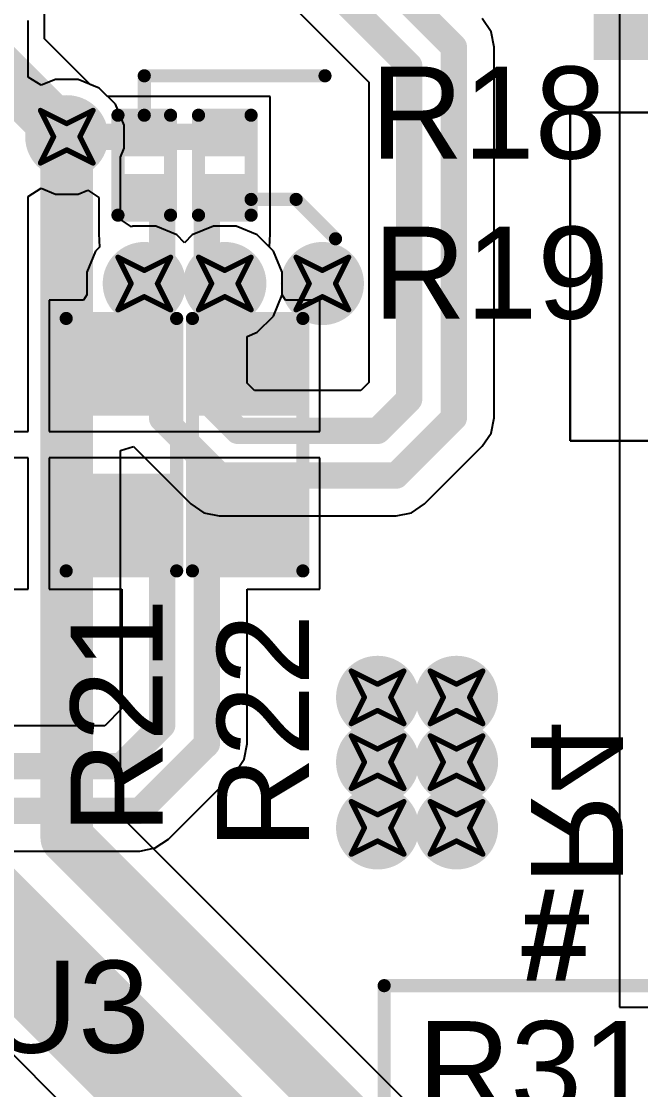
# Model space of a CAD drawing. Header units: inches. Extents: x -0.8 to 12, y -0.1 to 3.7.
# Drawn here: x 0.5145 to 0.75, y 0.7085 to 1.1147 of the extents above; entities that cross this region are included whole.
import ezdxf

# ---------------------------------------------------------------- set-up
doc = ezdxf.new("R2010")
doc.units = ezdxf.units.IN
doc.header["$MEASUREMENT"] = 0
for name, color, linetype in [('Bottom Layer', 5, 'Continuous'), ('Bottom Overlay', 54, 'Continuous'), ('Bottom Solder', 6, 'Continuous'), ('Drill Drawing', 1, 'Continuous'), ('Top Layer', 1, 'Continuous'), ('Top Overlay', 2, 'Continuous'), ('Top Paste', 8, 'Continuous'), ('Top Solder', 216, 'Continuous'), ('Via Holes', 16, 'Continuous')]:
    doc.layers.add(name, color=color, linetype=linetype)
doc.styles.add('Arial', font='', dxfattribs={"height": 0.2})
doc.styles.add('Arial_Bold', font='', dxfattribs={"height": 0.2})
doc.styles.get('Arial').set_extended_font_data('Arial')
doc.styles.get('Arial_Bold').set_extended_font_data('Arial', bold=True)

# ---------------------------------------------------------------- blocks, each defined once
blk = doc.blocks.new('SOT_23_1')
at = {"layer": 'Top Layer'}
for points in [[(-0.01614, 0.05748), (0.01614, 0.05748), (0.01614, 0.02126), (-0.01614, 0.02126)], [(-0.05354, -0.02126), (-0.02126, -0.02126), (-0.02126, -0.05748), (-0.05354, -0.05748)], [(0.02126, -0.02126), (0.05354, -0.02126), (0.05354, -0.05748), (0.02126, -0.05748)]]:
    blk.add_hatch(color=1, dxfattribs=at).paths.add_polyline_path(points)
at = {"layer": 'Top Paste'}
for points in [[(-0.01614, 0.05748), (0.01614, 0.05748), (0.01614, 0.02126), (-0.01614, 0.02126)], [(-0.05354, -0.02126), (-0.02126, -0.02126), (-0.02126, -0.05748), (-0.05354, -0.05748)], [(0.02126, -0.02126), (0.05354, -0.02126), (0.05354, -0.05748), (0.02126, -0.05748)]]:
    blk.add_hatch(color=8, dxfattribs=at).paths.add_polyline_path(points)
at = {"layer": 'Top Solder'}
for points in [[(-0.02014, 0.06148), (0.02014, 0.06148), (0.02014, 0.01726), (-0.02014, 0.01726)], [(-0.05754, -0.01726), (-0.01726, -0.01726), (-0.01726, -0.06148), (-0.05754, -0.06148)], [(0.01726, -0.01726), (0.05754, -0.01726), (0.05754, -0.06148), (0.01726, -0.06148)]]:
    blk.add_hatch(color=216, dxfattribs=at).paths.add_polyline_path(points)
at = {"layer": 'Top Overlay', "const_width": 0.005}
for points in [[(-0.022, 0.032), (-0.061, 0.032)], [(-0.061, 0.032), (-0.061, -0.023)], [(0.061, 0.032), (0.022, 0.032)], [(0.061, 0.032), (0.061, -0.023)], [(0.013, -0.031), (-0.013, -0.031)], [(-0.066, -0.041), (-0.066, -0.051)], [(-0.061, -0.046), (-0.066, -0.041)], [(-0.061, -0.046), (-0.066, -0.051)]]:
    blk.add_lwpolyline(points, dxfattribs=at)
at = {"layer": 'Top Overlay', "const_width": 0.0025}
for points in [[(-0.06225, 0.032, 1), (-0.05975, 0.032, 1)], [(-0.06225, 0.032, 1), (-0.05975, 0.032, 1)], [(-0.02325, 0.032, 1), (-0.02075, 0.032, 1)], [(0.02075, 0.032, 1), (0.02325, 0.032, 1)], [(0.05975, 0.032, 1), (0.06225, 0.032, 1)], [(0.05975, 0.032, 1), (0.06225, 0.032, 1)], [(-0.06225, -0.023, 1), (-0.05975, -0.023, 1)], [(0.05975, -0.023, 1), (0.06225, -0.023, 1)], [(-0.01425, -0.031, 1), (-0.01175, -0.031, 1)], [(0.01175, -0.031, 1), (0.01425, -0.031, 1)], [(-0.06725, -0.041, 1), (-0.06475, -0.041, 1)], [(-0.06725, -0.041, 1), (-0.06475, -0.041, 1)], [(-0.06225, -0.046, 1), (-0.05975, -0.046, 1)], [(-0.06225, -0.046, 1), (-0.05975, -0.046, 1)], [(-0.06725, -0.051, 1), (-0.06475, -0.051, 1)], [(-0.06725, -0.051, 1), (-0.06475, -0.051, 1)]]:
    blk.add_lwpolyline(points, format="xyb", close=True, dxfattribs=at)
blk = doc.blocks.new('RES_0603_33')
at = {"layer": 'Top Layer'}
for points in [[(-0.015, 0.0175), (-0.015, -0.0175), (-0.045, -0.0175), (-0.045, 0.0175)], [(0.045, 0.0175), (0.045, -0.0175), (0.015, -0.0175), (0.015, 0.0175)]]:
    blk.add_hatch(color=1, dxfattribs=at).paths.add_polyline_path(points)
at = {"layer": 'Top Paste'}
for points in [[(-0.015, 0.0175), (-0.015, -0.0175), (-0.045, -0.0175), (-0.045, 0.0175)], [(0.045, 0.0175), (0.045, -0.0175), (0.015, -0.0175), (0.015, 0.0175)]]:
    blk.add_hatch(color=8, dxfattribs=at).paths.add_polyline_path(points)
at = {"layer": 'Top Solder'}
for points in [[(-0.011, 0.0215), (-0.011, -0.0215), (-0.049, -0.0215), (-0.049, 0.0215)], [(0.049, 0.0215), (0.049, -0.0215), (0.011, -0.0215), (0.011, 0.0215)]]:
    blk.add_hatch(color=216, dxfattribs=at).paths.add_polyline_path(points)
at = {"layer": 'Top Overlay', "const_width": 0.005}
for points in [[(0.048, 0.021), (-0.048, 0.021)], [(-0.048, -0.021), (-0.048, 0.021)], [(0.048, -0.021), (0.048, 0.021)], [(0.048, -0.021), (-0.048, -0.021)]]:
    blk.add_lwpolyline(points, dxfattribs=at)
at = {"layer": 'Top Overlay', "const_width": 0.0025}
for points in [[(-0.04925, 0.021, 1), (-0.04675, 0.021, 1)], [(-0.04925, 0.021, 1), (-0.04675, 0.021, 1)], [(0.04675, 0.021, 1), (0.04925, 0.021, 1)], [(0.04675, 0.021, 1), (0.04925, 0.021, 1)], [(-0.04925, -0.021, 1), (-0.04675, -0.021, 1)], [(-0.04925, -0.021, 1), (-0.04675, -0.021, 1)], [(0.04675, -0.021, 1), (0.04925, -0.021, 1)], [(0.04675, -0.021, 1), (0.04925, -0.021, 1)]]:
    blk.add_lwpolyline(points, format="xyb", close=True, dxfattribs=at)
blk = doc.blocks.new('RES_0603_34')
at = {"layer": 'Top Layer'}
for points in [[(-0.015, 0.0175), (-0.015, -0.0175), (-0.045, -0.0175), (-0.045, 0.0175)], [(0.045, 0.0175), (0.045, -0.0175), (0.015, -0.0175), (0.015, 0.0175)]]:
    blk.add_hatch(color=1, dxfattribs=at).paths.add_polyline_path(points)
at = {"layer": 'Top Paste'}
for points in [[(-0.015, 0.0175), (-0.015, -0.0175), (-0.045, -0.0175), (-0.045, 0.0175)], [(0.045, 0.0175), (0.045, -0.0175), (0.015, -0.0175), (0.015, 0.0175)]]:
    blk.add_hatch(color=8, dxfattribs=at).paths.add_polyline_path(points)
at = {"layer": 'Top Solder'}
for points in [[(-0.011, 0.0215), (-0.011, -0.0215), (-0.049, -0.0215), (-0.049, 0.0215)], [(0.049, 0.0215), (0.049, -0.0215), (0.011, -0.0215), (0.011, 0.0215)]]:
    blk.add_hatch(color=216, dxfattribs=at).paths.add_polyline_path(points)
at = {"layer": 'Top Overlay', "const_width": 0.005}
for points in [[(0.048, 0.021), (-0.048, 0.021)], [(-0.048, -0.021), (-0.048, 0.021)], [(0.048, -0.021), (0.048, 0.021)], [(0.048, -0.021), (-0.048, -0.021)]]:
    blk.add_lwpolyline(points, dxfattribs=at)
at = {"layer": 'Top Overlay', "const_width": 0.0025}
for points in [[(-0.04925, 0.021, 1), (-0.04675, 0.021, 1)], [(-0.04925, 0.021, 1), (-0.04675, 0.021, 1)], [(0.04675, 0.021, 1), (0.04925, 0.021, 1)], [(0.04675, 0.021, 1), (0.04925, 0.021, 1)], [(-0.04925, -0.021, 1), (-0.04675, -0.021, 1)], [(-0.04925, -0.021, 1), (-0.04675, -0.021, 1)], [(0.04675, -0.021, 1), (0.04925, -0.021, 1)], [(0.04675, -0.021, 1), (0.04925, -0.021, 1)]]:
    blk.add_lwpolyline(points, format="xyb", close=True, dxfattribs=at)
blk = doc.blocks.new('RES_0201_35')
at = {"layer": 'Top Layer'}
for points in [[(-0.01614, 0.00728), (-0.00551, 0.00728), (-0.00551, -0.00728), (-0.01614, -0.00728)], [(0.00551, 0.00728), (0.01614, 0.00728), (0.01614, -0.00728), (0.00551, -0.00728)]]:
    blk.add_hatch(color=1, dxfattribs=at).paths.add_polyline_path(points)
at = {"layer": 'Top Paste'}
for points in [[(-0.01614, 0.00728), (-0.00551, 0.00728), (-0.00551, -0.00728), (-0.01614, -0.00728)], [(0.00551, 0.00728), (0.01614, 0.00728), (0.01614, -0.00728), (0.00551, -0.00728)]]:
    blk.add_hatch(color=8, dxfattribs=at).paths.add_polyline_path(points)
at = {"layer": 'Top Solder'}
for points in [[(-0.01831, 0.00945), (-0.00335, 0.00945), (-0.00335, -0.00945), (-0.01831, -0.00945)], [(0.00335, 0.00945), (0.01831, 0.00945), (0.01831, -0.00945), (0.00335, -0.00945)]]:
    blk.add_hatch(color=216, dxfattribs=at).paths.add_polyline_path(points)
at = {"layer": 'Top Overlay', "const_width": 0.005}
for points in [[(-0.019, 0.01), (-0.019, -0.01)], [(-0.019, 0.01), (0.019, 0.01)], [(0.019, 0.01), (0.019, -0.01)], [(-0.019, -0.01), (0.019, -0.01)]]:
    blk.add_lwpolyline(points, dxfattribs=at)
at = {"layer": 'Top Overlay', "const_width": 0.0025}
for points in [[(-0.02025, 0.01, 1), (-0.01775, 0.01, 1)], [(-0.02025, 0.01, 1), (-0.01775, 0.01, 1)], [(0.01775, 0.01, 1), (0.02025, 0.01, 1)], [(0.01775, 0.01, 1), (0.02025, 0.01, 1)], [(-0.02025, -0.01, 1), (-0.01775, -0.01, 1)], [(-0.02025, -0.01, 1), (-0.01775, -0.01, 1)], [(0.01775, -0.01, 1), (0.02025, -0.01, 1)], [(0.01775, -0.01, 1), (0.02025, -0.01, 1)]]:
    blk.add_lwpolyline(points, format="xyb", close=True, dxfattribs=at)
blk = doc.blocks.new('RES_0201_36')
at = {"layer": 'Top Layer'}
for points in [[(-0.01614, 0.00728), (-0.00551, 0.00728), (-0.00551, -0.00728), (-0.01614, -0.00728)], [(0.00551, 0.00728), (0.01614, 0.00728), (0.01614, -0.00728), (0.00551, -0.00728)]]:
    blk.add_hatch(color=1, dxfattribs=at).paths.add_polyline_path(points)
at = {"layer": 'Top Paste'}
for points in [[(-0.01614, 0.00728), (-0.00551, 0.00728), (-0.00551, -0.00728), (-0.01614, -0.00728)], [(0.00551, 0.00728), (0.01614, 0.00728), (0.01614, -0.00728), (0.00551, -0.00728)]]:
    blk.add_hatch(color=8, dxfattribs=at).paths.add_polyline_path(points)
at = {"layer": 'Top Solder'}
for points in [[(-0.01831, 0.00945), (-0.00335, 0.00945), (-0.00335, -0.00945), (-0.01831, -0.00945)], [(0.00335, 0.00945), (0.01831, 0.00945), (0.01831, -0.00945), (0.00335, -0.00945)]]:
    blk.add_hatch(color=216, dxfattribs=at).paths.add_polyline_path(points)
at = {"layer": 'Top Overlay', "const_width": 0.005}
for points in [[(-0.019, 0.01), (-0.019, -0.01)], [(-0.019, 0.01), (0.019, 0.01)], [(0.019, 0.01), (0.019, -0.01)], [(-0.019, -0.01), (0.019, -0.01)]]:
    blk.add_lwpolyline(points, dxfattribs=at)
at = {"layer": 'Top Overlay', "const_width": 0.0025}
for points in [[(-0.02025, 0.01, 1), (-0.01775, 0.01, 1)], [(-0.02025, 0.01, 1), (-0.01775, 0.01, 1)], [(0.01775, 0.01, 1), (0.02025, 0.01, 1)], [(0.01775, 0.01, 1), (0.02025, 0.01, 1)], [(-0.02025, -0.01, 1), (-0.01775, -0.01, 1)], [(-0.02025, -0.01, 1), (-0.01775, -0.01, 1)], [(0.01775, -0.01, 1), (0.02025, -0.01, 1)], [(0.01775, -0.01, 1), (0.02025, -0.01, 1)]]:
    blk.add_lwpolyline(points, format="xyb", close=True, dxfattribs=at)

msp = doc.modelspace()

# ---------------------------------------------------------------- hatches: boundary and pattern name
at = {"layer": 'Bottom Layer'}
h = msp.add_hatch(color=5, dxfattribs=at)
edge = h.paths.add_edge_path()
edge.add_arc((0.53181, 1.07083), 0.01181, 0, 360)
h = msp.add_hatch(color=5, dxfattribs=at)
edge = h.paths.add_edge_path()
edge.add_arc((0.56128, 1.015), 0.01181, 0, 360)
h = msp.add_hatch(color=5, dxfattribs=at)
edge = h.paths.add_edge_path()
edge.add_arc((0.5919, 1.015), 0.01181, 0, 360)
h = msp.add_hatch(color=5, dxfattribs=at)
edge = h.paths.add_edge_path()
edge.add_arc((0.629, 1.015), 0.01181, 0, 360)
h = msp.add_hatch(color=5, dxfattribs=at)
edge = h.paths.add_edge_path()
edge.add_arc((0.65, 0.85764), 0.01181, 0, 360)
h = msp.add_hatch(color=5, dxfattribs=at)
edge = h.paths.add_edge_path()
edge.add_arc((0.68, 0.85764), 0.01181, 0, 360)
h = msp.add_hatch(color=5, dxfattribs=at)
edge = h.paths.add_edge_path()
edge.add_arc((0.65, 0.833), 0.01181, 0, 360)
h = msp.add_hatch(color=5, dxfattribs=at)
edge = h.paths.add_edge_path()
edge.add_arc((0.68, 0.833), 0.01181, 0, 360)
h = msp.add_hatch(color=5, dxfattribs=at)
edge = h.paths.add_edge_path()
edge.add_arc((0.65, 0.808), 0.01181, 0, 360)
h = msp.add_hatch(color=5, dxfattribs=at)
edge = h.paths.add_edge_path()
edge.add_arc((0.68, 0.808), 0.01181, 0, 360)
at = {"layer": 'Bottom Solder'}
h = msp.add_hatch(color=6, dxfattribs=at)
edge = h.paths.add_edge_path()
edge.add_arc((0.53181, 1.07083), 0.01581, 0, 360)
h = msp.add_hatch(color=6, dxfattribs=at)
edge = h.paths.add_edge_path()
edge.add_arc((0.56128, 1.015), 0.01581, 0, 360)
h = msp.add_hatch(color=6, dxfattribs=at)
edge = h.paths.add_edge_path()
edge.add_arc((0.5919, 1.015), 0.01581, 0, 360)
h = msp.add_hatch(color=6, dxfattribs=at)
edge = h.paths.add_edge_path()
edge.add_arc((0.629, 1.015), 0.01581, 0, 360)
h = msp.add_hatch(color=6, dxfattribs=at)
edge = h.paths.add_edge_path()
edge.add_arc((0.65, 0.85764), 0.01581, 0, 360)
h = msp.add_hatch(color=6, dxfattribs=at)
edge = h.paths.add_edge_path()
edge.add_arc((0.68, 0.85764), 0.01581, 0, 360)
h = msp.add_hatch(color=6, dxfattribs=at)
edge = h.paths.add_edge_path()
edge.add_arc((0.65, 0.833), 0.01581, 0, 360)
h = msp.add_hatch(color=6, dxfattribs=at)
edge = h.paths.add_edge_path()
edge.add_arc((0.68, 0.833), 0.01581, 0, 360)
h = msp.add_hatch(color=6, dxfattribs=at)
edge = h.paths.add_edge_path()
edge.add_arc((0.65, 0.808), 0.01581, 0, 360)
h = msp.add_hatch(color=6, dxfattribs=at)
edge = h.paths.add_edge_path()
edge.add_arc((0.68, 0.808), 0.01581, 0, 360)
at = {"layer": 'Top Layer'}
h = msp.add_hatch(color=1, dxfattribs=at)
edge = h.paths.add_edge_path()
edge.add_arc((0.53181, 1.07083), 0.01181, 0, 360)
h = msp.add_hatch(color=1, dxfattribs=at)
edge = h.paths.add_edge_path()
edge.add_arc((0.56128, 1.015), 0.01181, 0, 360)
h = msp.add_hatch(color=1, dxfattribs=at)
edge = h.paths.add_edge_path()
edge.add_arc((0.5919, 1.015), 0.01181, 0, 360)
h = msp.add_hatch(color=1, dxfattribs=at)
edge = h.paths.add_edge_path()
edge.add_arc((0.629, 1.015), 0.01181, 0, 360)
h = msp.add_hatch(color=1, dxfattribs=at)
edge = h.paths.add_edge_path()
edge.add_arc((0.65, 0.85764), 0.01181, 0, 360)
h = msp.add_hatch(color=1, dxfattribs=at)
edge = h.paths.add_edge_path()
edge.add_arc((0.68, 0.85764), 0.01181, 0, 360)
h = msp.add_hatch(color=1, dxfattribs=at)
edge = h.paths.add_edge_path()
edge.add_arc((0.65, 0.833), 0.01181, 0, 360)
h = msp.add_hatch(color=1, dxfattribs=at)
edge = h.paths.add_edge_path()
edge.add_arc((0.68, 0.833), 0.01181, 0, 360)
h = msp.add_hatch(color=1, dxfattribs=at)
edge = h.paths.add_edge_path()
edge.add_arc((0.65, 0.808), 0.01181, 0, 360)
h = msp.add_hatch(color=1, dxfattribs=at)
edge = h.paths.add_edge_path()
edge.add_arc((0.68, 0.808), 0.01181, 0, 360)
at = {"layer": 'Top Solder'}
h = msp.add_hatch(color=216, dxfattribs=at)
edge = h.paths.add_edge_path()
edge.add_arc((0.53181, 1.07083), 0.01581, 0, 360)
h = msp.add_hatch(color=216, dxfattribs=at)
edge = h.paths.add_edge_path()
edge.add_arc((0.56128, 1.015), 0.01581, 0, 360)
h = msp.add_hatch(color=216, dxfattribs=at)
edge = h.paths.add_edge_path()
edge.add_arc((0.5919, 1.015), 0.01581, 0, 360)
h = msp.add_hatch(color=216, dxfattribs=at)
edge = h.paths.add_edge_path()
edge.add_arc((0.629, 1.015), 0.01581, 0, 360)
h = msp.add_hatch(color=216, dxfattribs=at)
edge = h.paths.add_edge_path()
edge.add_arc((0.65, 0.85764), 0.01581, 0, 360)
h = msp.add_hatch(color=216, dxfattribs=at)
edge = h.paths.add_edge_path()
edge.add_arc((0.68, 0.85764), 0.01581, 0, 360)
h = msp.add_hatch(color=216, dxfattribs=at)
edge = h.paths.add_edge_path()
edge.add_arc((0.65, 0.833), 0.01581, 0, 360)
h = msp.add_hatch(color=216, dxfattribs=at)
edge = h.paths.add_edge_path()
edge.add_arc((0.68, 0.833), 0.01581, 0, 360)
h = msp.add_hatch(color=216, dxfattribs=at)
edge = h.paths.add_edge_path()
edge.add_arc((0.65, 0.808), 0.01581, 0, 360)
h = msp.add_hatch(color=216, dxfattribs=at)
edge = h.paths.add_edge_path()
edge.add_arc((0.68, 0.808), 0.01581, 0, 360)
at = {"layer": 'Via Holes'}
h = msp.add_hatch(color=7, dxfattribs=at)
edge = h.paths.add_edge_path()
edge.add_arc((0.53181, 1.07083), 0.00591, 0, 360)
h = msp.add_hatch(color=7, dxfattribs=at)
edge = h.paths.add_edge_path()
edge.add_arc((0.56128, 1.015), 0.00591, 0, 360)
h = msp.add_hatch(color=7, dxfattribs=at)
edge = h.paths.add_edge_path()
edge.add_arc((0.5919, 1.015), 0.00591, 0, 360)
h = msp.add_hatch(color=7, dxfattribs=at)
edge = h.paths.add_edge_path()
edge.add_arc((0.629, 1.015), 0.00591, 0, 360)
h = msp.add_hatch(color=7, dxfattribs=at)
edge = h.paths.add_edge_path()
edge.add_arc((0.65, 0.85764), 0.00591, 0, 360)
h = msp.add_hatch(color=7, dxfattribs=at)
edge = h.paths.add_edge_path()
edge.add_arc((0.68, 0.85764), 0.00591, 0, 360)
h = msp.add_hatch(color=7, dxfattribs=at)
edge = h.paths.add_edge_path()
edge.add_arc((0.65, 0.833), 0.00591, 0, 360)
h = msp.add_hatch(color=7, dxfattribs=at)
edge = h.paths.add_edge_path()
edge.add_arc((0.68, 0.833), 0.00591, 0, 360)
h = msp.add_hatch(color=7, dxfattribs=at)
edge = h.paths.add_edge_path()
edge.add_arc((0.65, 0.808), 0.00591, 0, 360)
h = msp.add_hatch(color=7, dxfattribs=at)
edge = h.paths.add_edge_path()
edge.add_arc((0.68, 0.808), 0.00591, 0, 360)

# ---------------------------------------------------------------- linework, layer by layer
at = {"layer": 'Bottom Layer'}
for p, q in [((0.52339, 1.10808), (0.52339, 1.2982)), ((0.55531, 1.18295), (0.64671, 1.09155)), ((0.742, 1.14), (0.742, 0.7398)), ((0.742, 1.14), (0.742, 0.7398)), ((0.69313, 1.11078), (0.68981, 1.11574)), ((0.69429, 1.10492), (0.69313, 1.11078)), ((0.54074, 1.09074), (0.52339, 1.10808)), ((0.69429, 0.96394), (0.69429, 1.10492)), ((0.54417, 1.08932), (0.54074, 1.09074)), ((0.5503, 1.08318), (0.54417, 1.08932)), ((0.64671, 1.09155), (0.64671, 0.97731)), ((0.55362, 1.07517), (0.5503, 1.08318)), ((0.55362, 1.06649), (0.55362, 1.07517)), ((0.5522, 1.06306), (0.55362, 1.06649)), ((0.5522, 1.03935), (0.5522, 1.06306)), ((0.55636, 1.03657), (0.5522, 1.03935)), ((0.55694, 1.03681), (0.55636, 1.03657)), ((0.56562, 1.03681), (0.55694, 1.03681)), ((0.57363, 1.03349), (0.56562, 1.03681)), ((0.58756, 1.03681), (0.57955, 1.03349)), ((0.59624, 1.03681), (0.58756, 1.03681)), ((0.60426, 1.03349), (0.59624, 1.03681)), ((0.57659, 1.03053), (0.57363, 1.03349)), ((0.57955, 1.03349), (0.57659, 1.03053)), ((0.61039, 1.02736), (0.60426, 1.03349)), ((0.61371, 1.01934), (0.61039, 1.02736)), ((0.61371, 1.01066), (0.61371, 1.01934)), ((0.61039, 1.00265), (0.61371, 1.01066)), ((0.60426, 0.99651), (0.61039, 1.00265)), ((0.60038, 0.99491), (0.60426, 0.99651)), ((0.60038, 0.97708), (0.60038, 0.99491)), ((0.6032, 0.97427), (0.60038, 0.97708)), ((0.64671, 0.97731), (0.64367, 0.97427)), ((0.64367, 0.97427), (0.6032, 0.97427)), ((0.69313, 0.95809), (0.69429, 0.96394)), ((0.68981, 0.95312), (0.69313, 0.95809)), ((0.5522, 0.95149), (0.5572, 0.953)), ((0.5522, 0.81264), (0.5522, 0.95149)), ((0.5572, 0.953), (0.55728, 0.95289)), ((0.55728, 0.95289), (0.579, 0.93117)), ((0.66786, 0.93117), (0.68981, 0.95312)), ((0.579, 0.93117), (0.58397, 0.92785)), ((0.66289, 0.92785), (0.66786, 0.93117)), ((0.58397, 0.92785), (0.58982, 0.92669)), ((0.58982, 0.92669), (0.65704, 0.92669)), ((0.65704, 0.92669), (0.66289, 0.92785)), ((0.4106, 0.8226), (0.6226, 0.6106)), ((0.70342, 0.66142), (0.5522, 0.81264)), ((0.742, 0.7398), (0.87324, 0.7398)), ((0.742, 0.7398), (0.87324, 0.7398))]:
    msp.add_line(p, q, dxfattribs=at)
for points, const_width in [([(0.56612, 1.19376), (0.662, 1.09788)], 0.01), ([(0.64192, 1.142), (0.66783, 1.11609)], 0.01), ([(0.66783, 1.11609), (0.679, 1.10492)], 0.01), ([(0.503, 1.09964), (0.53181, 1.07083)], 0.02), ([(0.679, 0.96394), (0.679, 1.10492)], 0.01), ([(0.662, 0.97098), (0.662, 1.09788)], 0.01), ([(0.53181, 0.80419), (0.53181, 1.07083)], 0.02), ([(0.56128, 1.01131), (0.56128, 1.015)], 0.01), ([(0.5919, 1.01131), (0.5919, 1.015)], 0.01), ([(0.56128, 1.01131), (0.56809, 1.0045)], 0.01), ([(0.58509, 1.0045), (0.5919, 1.01131)], 0.01), ([(0.56809, 0.96371), (0.56809, 1.0045)], 0.01), ([(0.58509, 0.97075), (0.58509, 1.0045)], 0.01), ([(0.58509, 0.97075), (0.59686, 0.95898)], 0.01), ([(0.65, 0.95898), (0.662, 0.97098)], 0.01), ([(0.56809, 0.96371), (0.58982, 0.94198)], 0.01), ([(0.65704, 0.94198), (0.679, 0.96394)], 0.01), ([(0.59686, 0.95898), (0.65, 0.95898)], 0.01), ([(0.58982, 0.94198), (0.65704, 0.94198)], 0.01), ([(0.432, 0.844), (0.644, 0.632)], 0.04), ([(0.53181, 0.80419), (0.689, 0.647)], 0.02)]:
    msp.add_lwpolyline(points, dxfattribs=dict(at, const_width=const_width))
for points, const_width in [([(0.66533, 1.11609, 1), (0.67033, 1.11609, 1)], 0.005), ([(0.66533, 1.11609, 1), (0.67033, 1.11609, 1)], 0.005), ([(0.6765, 1.10492, 1), (0.6815, 1.10492, 1)], 0.005), ([(0.6765, 1.10492, 1), (0.6815, 1.10492, 1)], 0.005), ([(0.6595, 1.09788, 1), (0.6645, 1.09788, 1)], 0.005), ([(0.6595, 1.09788, 1), (0.6645, 1.09788, 1)], 0.005), ([(0.52681, 1.07083, 1), (0.53681, 1.07083, 1)], 0.01), ([(0.52681, 1.07083, 1), (0.53681, 1.07083, 1)], 0.01), ([(0.55878, 1.015, 1), (0.56378, 1.015, 1)], 0.005), ([(0.5894, 1.015, 1), (0.5944, 1.015, 1)], 0.005), ([(0.55878, 1.01131, 1), (0.56378, 1.01131, 1)], 0.005), ([(0.55878, 1.01131, 1), (0.56378, 1.01131, 1)], 0.005), ([(0.5894, 1.01131, 1), (0.5944, 1.01131, 1)], 0.005), ([(0.5894, 1.01131, 1), (0.5944, 1.01131, 1)], 0.005), ([(0.56559, 1.0045, 1), (0.57059, 1.0045, 1)], 0.005), ([(0.56559, 1.0045, 1), (0.57059, 1.0045, 1)], 0.005), ([(0.58259, 1.0045, 1), (0.58759, 1.0045, 1)], 0.005), ([(0.58259, 1.0045, 1), (0.58759, 1.0045, 1)], 0.005), ([(0.58259, 0.97075, 1), (0.58759, 0.97075, 1)], 0.005), ([(0.58259, 0.97075, 1), (0.58759, 0.97075, 1)], 0.005), ([(0.6595, 0.97098, 1), (0.6645, 0.97098, 1)], 0.005), ([(0.6595, 0.97098, 1), (0.6645, 0.97098, 1)], 0.005), ([(0.56559, 0.96371, 1), (0.57059, 0.96371, 1)], 0.005), ([(0.56559, 0.96371, 1), (0.57059, 0.96371, 1)], 0.005), ([(0.6765, 0.96394, 1), (0.6815, 0.96394, 1)], 0.005), ([(0.6765, 0.96394, 1), (0.6815, 0.96394, 1)], 0.005), ([(0.59436, 0.95898, 1), (0.59936, 0.95898, 1)], 0.005), ([(0.59436, 0.95898, 1), (0.59936, 0.95898, 1)], 0.005), ([(0.6475, 0.95898, 1), (0.6525, 0.95898, 1)], 0.005), ([(0.6475, 0.95898, 1), (0.6525, 0.95898, 1)], 0.005), ([(0.58732, 0.94198, 1), (0.59232, 0.94198, 1)], 0.005), ([(0.58732, 0.94198, 1), (0.59232, 0.94198, 1)], 0.005), ([(0.65454, 0.94198, 1), (0.65954, 0.94198, 1)], 0.005), ([(0.65454, 0.94198, 1), (0.65954, 0.94198, 1)], 0.005), ([(0.52681, 0.80419, 1), (0.53681, 0.80419, 1)], 0.01), ([(0.52681, 0.80419, 1), (0.53681, 0.80419, 1)], 0.01)]:
    msp.add_lwpolyline(points, format="xyb", close=True, dxfattribs=dict(at, const_width=const_width))
at = {"layer": 'Drill Drawing', "const_width": 0.002}
for points in [[(0.52181, 1.08083), (0.53181, 1.07583)], [(0.52181, 1.08083), (0.52681, 1.07083)], [(0.53181, 1.07583), (0.54181, 1.08083)], [(0.53681, 1.07083), (0.54181, 1.08083)], [(0.52181, 1.06083), (0.52681, 1.07083)], [(0.53681, 1.07083), (0.54181, 1.06083)], [(0.52181, 1.06083), (0.53181, 1.06583)], [(0.53181, 1.06583), (0.54181, 1.06083)], [(0.55128, 1.025), (0.56128, 1.02)], [(0.55128, 1.025), (0.55628, 1.015)], [(0.56128, 1.02), (0.57128, 1.025)], [(0.56628, 1.015), (0.57128, 1.025)], [(0.5819, 1.025), (0.5919, 1.02)], [(0.5819, 1.025), (0.5869, 1.015)], [(0.5919, 1.02), (0.6019, 1.025)], [(0.5969, 1.015), (0.6019, 1.025)], [(0.619, 1.025), (0.629, 1.02)], [(0.619, 1.025), (0.624, 1.015)], [(0.629, 1.02), (0.639, 1.025)], [(0.634, 1.015), (0.639, 1.025)], [(0.55128, 1.005), (0.55628, 1.015)], [(0.56628, 1.015), (0.57128, 1.005)], [(0.5819, 1.005), (0.5869, 1.015)], [(0.5969, 1.015), (0.6019, 1.005)], [(0.619, 1.005), (0.624, 1.015)], [(0.634, 1.015), (0.639, 1.005)], [(0.55128, 1.005), (0.56128, 1.01)], [(0.56128, 1.01), (0.57128, 1.005)], [(0.5819, 1.005), (0.5919, 1.01)], [(0.5919, 1.01), (0.6019, 1.005)], [(0.619, 1.005), (0.629, 1.01)], [(0.629, 1.01), (0.639, 1.005)], [(0.64, 0.86764), (0.65, 0.86264)], [(0.64, 0.86764), (0.645, 0.85764)], [(0.65, 0.86264), (0.66, 0.86764)], [(0.655, 0.85764), (0.66, 0.86764)], [(0.67, 0.86764), (0.68, 0.86264)], [(0.67, 0.86764), (0.675, 0.85764)], [(0.68, 0.86264), (0.69, 0.86764)], [(0.685, 0.85764), (0.69, 0.86764)], [(0.64, 0.84764), (0.645, 0.85764)], [(0.655, 0.85764), (0.66, 0.84764)], [(0.67, 0.84764), (0.675, 0.85764)], [(0.685, 0.85764), (0.69, 0.84764)], [(0.64, 0.84764), (0.65, 0.85264)], [(0.65, 0.85264), (0.66, 0.84764)], [(0.67, 0.84764), (0.68, 0.85264)], [(0.68, 0.85264), (0.69, 0.84764)], [(0.64, 0.843), (0.65, 0.838)], [(0.64, 0.843), (0.645, 0.833)], [(0.65, 0.838), (0.66, 0.843)], [(0.655, 0.833), (0.66, 0.843)], [(0.67, 0.843), (0.68, 0.838)], [(0.67, 0.843), (0.675, 0.833)], [(0.68, 0.838), (0.69, 0.843)], [(0.685, 0.833), (0.69, 0.843)], [(0.64, 0.823), (0.645, 0.833)], [(0.655, 0.833), (0.66, 0.823)], [(0.67, 0.823), (0.675, 0.833)], [(0.685, 0.833), (0.69, 0.823)], [(0.64, 0.823), (0.65, 0.828)], [(0.65, 0.828), (0.66, 0.823)], [(0.67, 0.823), (0.68, 0.828)], [(0.68, 0.828), (0.69, 0.823)], [(0.64, 0.818), (0.65, 0.813)], [(0.64, 0.818), (0.645, 0.808)], [(0.65, 0.813), (0.66, 0.818)], [(0.655, 0.808), (0.66, 0.818)], [(0.67, 0.818), (0.68, 0.813)], [(0.67, 0.818), (0.675, 0.808)], [(0.68, 0.813), (0.69, 0.818)], [(0.685, 0.808), (0.69, 0.818)], [(0.64, 0.798), (0.645, 0.808)], [(0.655, 0.808), (0.66, 0.798)], [(0.67, 0.798), (0.675, 0.808)], [(0.685, 0.808), (0.69, 0.798)], [(0.64, 0.798), (0.65, 0.803)], [(0.65, 0.803), (0.66, 0.798)], [(0.67, 0.798), (0.68, 0.803)], [(0.68, 0.803), (0.69, 0.798)]]:
    msp.add_lwpolyline(points, dxfattribs=at)
at = {"layer": 'Drill Drawing', "const_width": 0.001}
for points in [[(0.52131, 1.08083, 1), (0.52231, 1.08083, 1)], [(0.52131, 1.08083, 1), (0.52231, 1.08083, 1)], [(0.54131, 1.08083, 1), (0.54231, 1.08083, 1)], [(0.54131, 1.08083, 1), (0.54231, 1.08083, 1)], [(0.53131, 1.07583, 1), (0.53231, 1.07583, 1)], [(0.53131, 1.07583, 1), (0.53231, 1.07583, 1)], [(0.52631, 1.07083, 1), (0.52731, 1.07083, 1)], [(0.52631, 1.07083, 1), (0.52731, 1.07083, 1)], [(0.53631, 1.07083, 1), (0.53731, 1.07083, 1)], [(0.53631, 1.07083, 1), (0.53731, 1.07083, 1)], [(0.53131, 1.06583, 1), (0.53231, 1.06583, 1)], [(0.53131, 1.06583, 1), (0.53231, 1.06583, 1)], [(0.52131, 1.06083, 1), (0.52231, 1.06083, 1)], [(0.52131, 1.06083, 1), (0.52231, 1.06083, 1)], [(0.54131, 1.06083, 1), (0.54231, 1.06083, 1)], [(0.54131, 1.06083, 1), (0.54231, 1.06083, 1)], [(0.55078, 1.025, 1), (0.55178, 1.025, 1)], [(0.55078, 1.025, 1), (0.55178, 1.025, 1)], [(0.57078, 1.025, 1), (0.57178, 1.025, 1)], [(0.57078, 1.025, 1), (0.57178, 1.025, 1)], [(0.5814, 1.025, 1), (0.5824, 1.025, 1)], [(0.5814, 1.025, 1), (0.5824, 1.025, 1)], [(0.6014, 1.025, 1), (0.6024, 1.025, 1)], [(0.6014, 1.025, 1), (0.6024, 1.025, 1)], [(0.6185, 1.025, 1), (0.6195, 1.025, 1)], [(0.6185, 1.025, 1), (0.6195, 1.025, 1)], [(0.6385, 1.025, 1), (0.6395, 1.025, 1)], [(0.6385, 1.025, 1), (0.6395, 1.025, 1)], [(0.56078, 1.02, 1), (0.56178, 1.02, 1)], [(0.56078, 1.02, 1), (0.56178, 1.02, 1)], [(0.5914, 1.02, 1), (0.5924, 1.02, 1)], [(0.5914, 1.02, 1), (0.5924, 1.02, 1)], [(0.6285, 1.02, 1), (0.6295, 1.02, 1)], [(0.6285, 1.02, 1), (0.6295, 1.02, 1)], [(0.55578, 1.015, 1), (0.55678, 1.015, 1)], [(0.55578, 1.015, 1), (0.55678, 1.015, 1)], [(0.56578, 1.015, 1), (0.56678, 1.015, 1)], [(0.56578, 1.015, 1), (0.56678, 1.015, 1)], [(0.5864, 1.015, 1), (0.5874, 1.015, 1)], [(0.5864, 1.015, 1), (0.5874, 1.015, 1)], [(0.5964, 1.015, 1), (0.5974, 1.015, 1)], [(0.5964, 1.015, 1), (0.5974, 1.015, 1)], [(0.6235, 1.015, 1), (0.6245, 1.015, 1)], [(0.6235, 1.015, 1), (0.6245, 1.015, 1)], [(0.6335, 1.015, 1), (0.6345, 1.015, 1)], [(0.6335, 1.015, 1), (0.6345, 1.015, 1)], [(0.56078, 1.01, 1), (0.56178, 1.01, 1)], [(0.56078, 1.01, 1), (0.56178, 1.01, 1)], [(0.5914, 1.01, 1), (0.5924, 1.01, 1)], [(0.5914, 1.01, 1), (0.5924, 1.01, 1)], [(0.6285, 1.01, 1), (0.6295, 1.01, 1)], [(0.6285, 1.01, 1), (0.6295, 1.01, 1)], [(0.55078, 1.005, 1), (0.55178, 1.005, 1)], [(0.55078, 1.005, 1), (0.55178, 1.005, 1)], [(0.57078, 1.005, 1), (0.57178, 1.005, 1)], [(0.57078, 1.005, 1), (0.57178, 1.005, 1)], [(0.5814, 1.005, 1), (0.5824, 1.005, 1)], [(0.5814, 1.005, 1), (0.5824, 1.005, 1)], [(0.6014, 1.005, 1), (0.6024, 1.005, 1)], [(0.6014, 1.005, 1), (0.6024, 1.005, 1)], [(0.6185, 1.005, 1), (0.6195, 1.005, 1)], [(0.6185, 1.005, 1), (0.6195, 1.005, 1)], [(0.6385, 1.005, 1), (0.6395, 1.005, 1)], [(0.6385, 1.005, 1), (0.6395, 1.005, 1)], [(0.6395, 0.86764, 1), (0.6405, 0.86764, 1)], [(0.6395, 0.86764, 1), (0.6405, 0.86764, 1)], [(0.6595, 0.86764, 1), (0.6605, 0.86764, 1)], [(0.6595, 0.86764, 1), (0.6605, 0.86764, 1)], [(0.6695, 0.86764, 1), (0.6705, 0.86764, 1)], [(0.6695, 0.86764, 1), (0.6705, 0.86764, 1)], [(0.6895, 0.86764, 1), (0.6905, 0.86764, 1)], [(0.6895, 0.86764, 1), (0.6905, 0.86764, 1)], [(0.6495, 0.86264, 1), (0.6505, 0.86264, 1)], [(0.6495, 0.86264, 1), (0.6505, 0.86264, 1)], [(0.6795, 0.86264, 1), (0.6805, 0.86264, 1)], [(0.6795, 0.86264, 1), (0.6805, 0.86264, 1)], [(0.6445, 0.85764, 1), (0.6455, 0.85764, 1)], [(0.6445, 0.85764, 1), (0.6455, 0.85764, 1)], [(0.6545, 0.85764, 1), (0.6555, 0.85764, 1)], [(0.6545, 0.85764, 1), (0.6555, 0.85764, 1)], [(0.6745, 0.85764, 1), (0.6755, 0.85764, 1)], [(0.6745, 0.85764, 1), (0.6755, 0.85764, 1)], [(0.6845, 0.85764, 1), (0.6855, 0.85764, 1)], [(0.6845, 0.85764, 1), (0.6855, 0.85764, 1)], [(0.6495, 0.85264, 1), (0.6505, 0.85264, 1)], [(0.6495, 0.85264, 1), (0.6505, 0.85264, 1)], [(0.6795, 0.85264, 1), (0.6805, 0.85264, 1)], [(0.6795, 0.85264, 1), (0.6805, 0.85264, 1)], [(0.6395, 0.84764, 1), (0.6405, 0.84764, 1)], [(0.6395, 0.84764, 1), (0.6405, 0.84764, 1)], [(0.6595, 0.84764, 1), (0.6605, 0.84764, 1)], [(0.6595, 0.84764, 1), (0.6605, 0.84764, 1)], [(0.6695, 0.84764, 1), (0.6705, 0.84764, 1)], [(0.6695, 0.84764, 1), (0.6705, 0.84764, 1)], [(0.6895, 0.84764, 1), (0.6905, 0.84764, 1)], [(0.6895, 0.84764, 1), (0.6905, 0.84764, 1)], [(0.6395, 0.843, 1), (0.6405, 0.843, 1)], [(0.6395, 0.843, 1), (0.6405, 0.843, 1)], [(0.6595, 0.843, 1), (0.6605, 0.843, 1)], [(0.6595, 0.843, 1), (0.6605, 0.843, 1)], [(0.6695, 0.843, 1), (0.6705, 0.843, 1)], [(0.6695, 0.843, 1), (0.6705, 0.843, 1)], [(0.6895, 0.843, 1), (0.6905, 0.843, 1)], [(0.6895, 0.843, 1), (0.6905, 0.843, 1)], [(0.6495, 0.838, 1), (0.6505, 0.838, 1)], [(0.6495, 0.838, 1), (0.6505, 0.838, 1)], [(0.6795, 0.838, 1), (0.6805, 0.838, 1)], [(0.6795, 0.838, 1), (0.6805, 0.838, 1)], [(0.6445, 0.833, 1), (0.6455, 0.833, 1)], [(0.6445, 0.833, 1), (0.6455, 0.833, 1)], [(0.6545, 0.833, 1), (0.6555, 0.833, 1)], [(0.6545, 0.833, 1), (0.6555, 0.833, 1)], [(0.6745, 0.833, 1), (0.6755, 0.833, 1)], [(0.6745, 0.833, 1), (0.6755, 0.833, 1)], [(0.6845, 0.833, 1), (0.6855, 0.833, 1)], [(0.6845, 0.833, 1), (0.6855, 0.833, 1)], [(0.6495, 0.828, 1), (0.6505, 0.828, 1)], [(0.6495, 0.828, 1), (0.6505, 0.828, 1)], [(0.6795, 0.828, 1), (0.6805, 0.828, 1)], [(0.6795, 0.828, 1), (0.6805, 0.828, 1)], [(0.6395, 0.823, 1), (0.6405, 0.823, 1)], [(0.6395, 0.823, 1), (0.6405, 0.823, 1)], [(0.6595, 0.823, 1), (0.6605, 0.823, 1)], [(0.6595, 0.823, 1), (0.6605, 0.823, 1)], [(0.6695, 0.823, 1), (0.6705, 0.823, 1)], [(0.6695, 0.823, 1), (0.6705, 0.823, 1)], [(0.6895, 0.823, 1), (0.6905, 0.823, 1)], [(0.6895, 0.823, 1), (0.6905, 0.823, 1)], [(0.6395, 0.818, 1), (0.6405, 0.818, 1)], [(0.6395, 0.818, 1), (0.6405, 0.818, 1)], [(0.6595, 0.818, 1), (0.6605, 0.818, 1)], [(0.6595, 0.818, 1), (0.6605, 0.818, 1)], [(0.6695, 0.818, 1), (0.6705, 0.818, 1)], [(0.6695, 0.818, 1), (0.6705, 0.818, 1)], [(0.6895, 0.818, 1), (0.6905, 0.818, 1)], [(0.6895, 0.818, 1), (0.6905, 0.818, 1)], [(0.6495, 0.813, 1), (0.6505, 0.813, 1)], [(0.6495, 0.813, 1), (0.6505, 0.813, 1)], [(0.6795, 0.813, 1), (0.6805, 0.813, 1)], [(0.6795, 0.813, 1), (0.6805, 0.813, 1)], [(0.6445, 0.808, 1), (0.6455, 0.808, 1)], [(0.6445, 0.808, 1), (0.6455, 0.808, 1)], [(0.6545, 0.808, 1), (0.6555, 0.808, 1)], [(0.6545, 0.808, 1), (0.6555, 0.808, 1)], [(0.6745, 0.808, 1), (0.6755, 0.808, 1)], [(0.6745, 0.808, 1), (0.6755, 0.808, 1)], [(0.6845, 0.808, 1), (0.6855, 0.808, 1)], [(0.6845, 0.808, 1), (0.6855, 0.808, 1)], [(0.6495, 0.803, 1), (0.6505, 0.803, 1)], [(0.6495, 0.803, 1), (0.6505, 0.803, 1)], [(0.6795, 0.803, 1), (0.6805, 0.803, 1)], [(0.6795, 0.803, 1), (0.6805, 0.803, 1)], [(0.6395, 0.798, 1), (0.6405, 0.798, 1)], [(0.6395, 0.798, 1), (0.6405, 0.798, 1)], [(0.6595, 0.798, 1), (0.6605, 0.798, 1)], [(0.6595, 0.798, 1), (0.6605, 0.798, 1)], [(0.6695, 0.798, 1), (0.6705, 0.798, 1)], [(0.6695, 0.798, 1), (0.6705, 0.798, 1)], [(0.6895, 0.798, 1), (0.6905, 0.798, 1)], [(0.6895, 0.798, 1), (0.6905, 0.798, 1)]]:
    msp.add_lwpolyline(points, format="xyb", close=True, dxfattribs=at)
at = {"layer": 'Top Layer'}
for p, q in [((0.5171, 1.09349), (0.5171, 1.115)), ((0.5221, 1.09041), (0.5171, 1.09349)), ((0.52747, 1.09264), (0.5221, 1.09041)), ((0.53615, 1.09264), (0.52747, 1.09264)), ((0.54417, 1.08932), (0.53615, 1.09264)), ((0.54734, 1.08614), (0.54417, 1.08932)), ((0.60918, 1.08614), (0.54734, 1.08614)), ((0.60918, 1.05551), (0.60918, 1.08614)), ((0.72328, 1.08), (0.80161, 1.08)), ((0.72328, 0.95521), (0.72328, 1.08)), ((0.80161, 1.08), (0.72328, 1.08)), ((0.72328, 1.08), (0.72328, 0.95521)), ((0.60918, 1.03386), (0.60918, 1.05551)), ((0.5171, 1.04816), (0.5221, 1.05124)), ((0.5171, 1.005), (0.5171, 1.04816)), ((0.5221, 1.05124), (0.52747, 1.04902)), ((0.52747, 1.04902), (0.53615, 1.04902)), ((0.53615, 1.04902), (0.53984, 1.05054)), ((0.53984, 1.05054), (0.544, 1.04777)), ((0.544, 1.04777), (0.544, 1.03386)), ((0.544, 1.03386), (0.544, 1.03386)), ((0.544, 1.03386), (0.544, 1.03386)), ((0.544, 1.03386), (0.54429, 1.02886)), ((0.60889, 1.02886), (0.60919, 1.03386)), ((0.60919, 1.03386), (0.60918, 1.03386)), ((0.60919, 1.03386), (0.60919, 1.03386)), ((0.54429, 1.02886), (0.54279, 1.02736)), ((0.61039, 1.02736), (0.60889, 1.02886)), ((0.54279, 1.02736), (0.53947, 1.01934)), ((0.61371, 1.01934), (0.61039, 1.02736)), ((0.53947, 1.01934), (0.53947, 1.01066)), ((0.61371, 1.01066), (0.61371, 1.01934)), ((0.53817, 1.00872), (0.52509, 1.00872)), ((0.52509, 1.00872), (0.52509, 0.95872)), ((0.53947, 1.01066), (0.53817, 1.00872)), ((0.61501, 1.00872), (0.61371, 1.01066)), ((0.62809, 1.00872), (0.61501, 1.00872)), ((0.62809, 0.95872), (0.62809, 1.00872)), ((0.5171, 0.95872), (0.5171, 1.005)), ((0.48276, 0.95872), (0.5171, 0.95872)), ((0.52509, 0.95872), (0.62809, 0.95872)), ((0.93819, 0.95521), (0.72328, 0.95521)), ((0.72328, 0.95521), (0.93819, 0.95521)), ((0.5171, 0.94872), (0.48623, 0.94872)), ((0.5171, 0.89872), (0.5171, 0.94872)), ((0.62809, 0.94872), (0.52509, 0.94872)), ((0.52509, 0.94872), (0.52509, 0.89872)), ((0.62809, 0.89872), (0.62809, 0.94872)), ((0.46482, 0.89872), (0.5171, 0.89872)), ((0.52509, 0.89872), (0.5528, 0.89872)), ((0.5528, 0.89872), (0.5528, 0.85334)), ((0.60038, 0.83996), (0.60038, 0.89872)), ((0.60038, 0.89872), (0.62809, 0.89872)), ((0.5528, 0.85334), (0.54626, 0.8468)), ((0.54626, 0.8468), (0.46506, 0.8468)), ((0.59922, 0.83411), (0.60038, 0.83996)), ((0.59591, 0.82915), (0.59922, 0.83411)), ((0.57045, 0.80369), (0.59591, 0.82915)), ((0.55963, 0.79921), (0.56548, 0.80038)), ((0.56548, 0.80038), (0.57045, 0.80369)), ((0.47843, 0.79921), (0.55963, 0.79921))]:
    msp.add_line(p, q, dxfattribs=at)
at = {"layer": 'Top Layer', "const_width": 0.01}
for points in [[(0.53181, 1.07083), (0.56128, 1.07083)], [(0.56128, 1.07083), (0.5919, 1.07083)], [(0.56128, 1.04917), (0.56325, 1.04917)], [(0.56325, 1.04917), (0.56809, 1.04433)], [(0.58509, 1.04433), (0.58993, 1.04917)], [(0.58993, 1.04917), (0.5919, 1.04917)], [(0.56809, 1.0255), (0.56809, 1.04433)], [(0.58509, 1.0255), (0.58509, 1.04433)], [(0.56128, 0.9924), (0.56128, 1.015)], [(0.5919, 0.9924), (0.5919, 1.015)], [(0.55259, 0.98372), (0.56128, 0.9924)], [(0.5919, 0.9924), (0.60059, 0.98372)], [(0.55259, 0.92372), (0.55509, 0.92372)], [(0.55509, 0.92372), (0.56809, 0.91072)], [(0.58509, 0.91072), (0.59809, 0.92372)], [(0.59809, 0.92372), (0.60059, 0.92372)], [(0.56809, 0.84701), (0.56809, 0.91072)], [(0.58509, 0.83996), (0.58509, 0.91072)], [(0.55259, 0.83151), (0.56809, 0.84701)], [(0.55963, 0.81451), (0.58509, 0.83996)], [(0.46506, 0.83151), (0.55259, 0.83151)], [(0.4721, 0.81451), (0.55963, 0.81451)]]:
    msp.add_lwpolyline(points, dxfattribs=at)
at = {"layer": 'Top Layer', "const_width": 0.005}
for points in [[(0.52931, 1.07083, 1), (0.53431, 1.07083, 1)], [(0.55878, 1.07083, 1), (0.56378, 1.07083, 1)], [(0.55878, 1.07083, 1), (0.56378, 1.07083, 1)], [(0.5894, 1.07083, 1), (0.5944, 1.07083, 1)], [(0.55878, 1.04917, 1), (0.56378, 1.04917, 1)], [(0.56075, 1.04917, 1), (0.56575, 1.04917, 1)], [(0.56075, 1.04917, 1), (0.56575, 1.04917, 1)], [(0.58743, 1.04917, 1), (0.59243, 1.04917, 1)], [(0.58743, 1.04917, 1), (0.59243, 1.04917, 1)], [(0.5894, 1.04917, 1), (0.5944, 1.04917, 1)], [(0.56559, 1.04433, 1), (0.57059, 1.04433, 1)], [(0.56559, 1.04433, 1), (0.57059, 1.04433, 1)], [(0.58259, 1.04433, 1), (0.58759, 1.04433, 1)], [(0.58259, 1.04433, 1), (0.58759, 1.04433, 1)], [(0.56559, 1.0255, 1), (0.57059, 1.0255, 1)], [(0.58259, 1.0255, 1), (0.58759, 1.0255, 1)], [(0.55878, 1.015, 1), (0.56378, 1.015, 1)], [(0.5894, 1.015, 1), (0.5944, 1.015, 1)], [(0.55878, 0.9924, 1), (0.56378, 0.9924, 1)], [(0.55878, 0.9924, 1), (0.56378, 0.9924, 1)], [(0.5894, 0.9924, 1), (0.5944, 0.9924, 1)], [(0.5894, 0.9924, 1), (0.5944, 0.9924, 1)], [(0.55009, 0.98372, 1), (0.55509, 0.98372, 1)], [(0.59809, 0.98372, 1), (0.60309, 0.98372, 1)], [(0.55009, 0.92372, 1), (0.55509, 0.92372, 1)], [(0.55259, 0.92372, 1), (0.55759, 0.92372, 1)], [(0.55259, 0.92372, 1), (0.55759, 0.92372, 1)], [(0.59559, 0.92372, 1), (0.60059, 0.92372, 1)], [(0.59559, 0.92372, 1), (0.60059, 0.92372, 1)], [(0.59809, 0.92372, 1), (0.60309, 0.92372, 1)], [(0.56559, 0.91072, 1), (0.57059, 0.91072, 1)], [(0.56559, 0.91072, 1), (0.57059, 0.91072, 1)], [(0.58259, 0.91072, 1), (0.58759, 0.91072, 1)], [(0.58259, 0.91072, 1), (0.58759, 0.91072, 1)], [(0.56559, 0.84701, 1), (0.57059, 0.84701, 1)], [(0.56559, 0.84701, 1), (0.57059, 0.84701, 1)], [(0.58259, 0.83996, 1), (0.58759, 0.83996, 1)], [(0.58259, 0.83996, 1), (0.58759, 0.83996, 1)], [(0.55009, 0.83151, 1), (0.55509, 0.83151, 1)], [(0.55009, 0.83151, 1), (0.55509, 0.83151, 1)], [(0.55713, 0.81451, 1), (0.56213, 0.81451, 1)], [(0.55713, 0.81451, 1), (0.56213, 0.81451, 1)]]:
    msp.add_lwpolyline(points, format="xyb", close=True, dxfattribs=at)
at = {"layer": 'Top Overlay', "const_width": 0.005}
for points in [[(0.56128, 1.094), (0.63, 1.094)], [(0.56128, 1.079), (0.56128, 1.094)], [(0.6019, 1.047), (0.619, 1.047)], [(0.619, 1.047), (0.61902, 1.047)], [(0.61902, 1.047), (0.634, 1.03202)], [(0.6525, 0.748), (0.78778, 0.748)], [(0.6525, 0.37696), (0.6525, 0.748)]]:
    msp.add_lwpolyline(points, dxfattribs=at)
at = {"layer": 'Top Overlay', "const_width": 0.0025}
for points in [[(0.56003, 1.094, 1), (0.56253, 1.094, 1)], [(0.56003, 1.094, 1), (0.56253, 1.094, 1)], [(0.62875, 1.094, 1), (0.63125, 1.094, 1)], [(0.56003, 1.079, 1), (0.56253, 1.079, 1)], [(0.60065, 1.047, 1), (0.60315, 1.047, 1)], [(0.61775, 1.047, 1), (0.62025, 1.047, 1)], [(0.61775, 1.047, 1), (0.62025, 1.047, 1)], [(0.61777, 1.047, 1), (0.62027, 1.047, 1)], [(0.61777, 1.047, 1), (0.62027, 1.047, 1)], [(0.63275, 1.03202, 1), (0.63525, 1.03202, 1)], [(0.65125, 0.748, 1), (0.65375, 0.748, 1)], [(0.65125, 0.748, 1), (0.65375, 0.748, 1)]]:
    msp.add_lwpolyline(points, format="xyb", close=True, dxfattribs=at)

# ---------------------------------------------------------------- block references
for name, p, rotation in [('SOT_23_1', (0.75224, 1.16146), 180), ('RES_0201_36', (0.56128, 1.06), 90), ('RES_0201_35', (0.5919, 1.06), 90), ('RES_0603_34', (0.55259, 0.95372), 270), ('RES_0603_33', (0.60059, 0.95372), 270)]:
    msp.add_blockref(name, p, dxfattribs=dict(rotation=rotation))

# ---------------------------------------------------------------- texts
at = {"layer": 'Bottom Overlay', "style": 'Arial', "text_generation_flag": 2}
msp.add_text('R4', height=0.035, rotation=270, dxfattribs=at).set_placement((0.70831, 0.78616))
at = {"layer": 'Top Overlay'}
for s, style, p in [('R18', 'Arial', (0.64726, 1.06251)), ('R19', 'Arial', (0.64826, 1.00161)), ('#', 'Arial_Bold', (0.70396, 0.74987)), ('U3', 'Arial', (0.50084, 0.72251)), ('R31', 'Arial', (0.66518, 0.69951))]:
    msp.add_text(s, height=0.035, dxfattribs=dict(at, style=style)).set_placement(p)
at = {"layer": 'Top Overlay', "style": 'Arial'}
for s, p in [('R21', (0.56825, 0.80556)), ('R22', (0.62397, 0.79972))]:
    msp.add_text(s, height=0.035, rotation=90, dxfattribs=at).set_placement(p)

doc.saveas('drawing.dxf')
